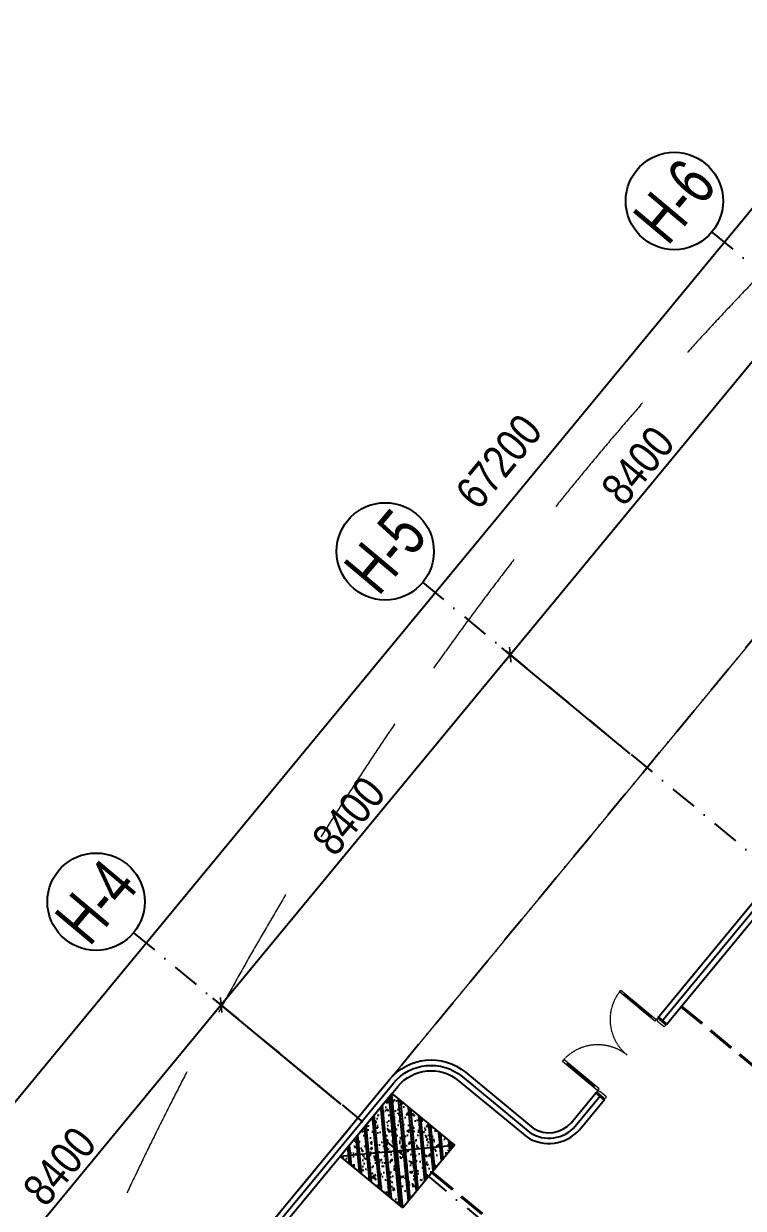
# Model space of a CAD drawing. Header units: millimetres. Extents: x -1534340 to 1713810, y -1348191 to 1114081.
# Drawn here: x 1225143 to 1238456, y -246623 to -224723 of the extents above; entities that cross this region are included whole.
import ezdxf
from ezdxf.enums import TextEntityAlignment as Align

# ---------------------------------------------------------------- set-up
doc = ezdxf.new("R2010")
doc.units = ezdxf.units.MM
doc.header["$LTSCALE"] = 100
doc.set_wipeout_variables(frame=1)
doc.header["$PDMODE"] = 32
doc.header["$PDSIZE"] = 2.5
for name, pattern in [('DASH', [0.35, 0.25, -0.1]), ('HIDDEN2', [0.1875, 0.125, -0.0625]), ('xref.asix of  podium$0$xref.asix of  podium$0$DASHDOT', [1, 0.5, -0.25, 0, -0.25]), ('Xref.Asix of Basement B2$0$HIDDEN', [0.375, 0.25, -0.125])]:
    doc.linetypes.add(name, pattern=pattern)
for name, color, linetype in [('A-GLAZ', 135, 'Continuous'), ('ccu12-Manh', 8, 'Continuous'), ('KT-Kich thuoc', 9, 'Continuous'), ('KT-Noi that', 36, 'Continuous'), ('xref.asix of  podium$0$xref.asix of  podium$0$KT-Kich thuoc', 9, 'Continuous'), ('xref.asix of  podium$0$xref.asix of  podium$0$KT-Luoi truc South Tower', 8, 'xref.asix of  podium$0$xref.asix of  podium$0$DASHDOT'), ('xref.asix of  podium$0$xref.asix of  podium$0$KT-Net cot vach', 6, 'Continuous'), ('xref.asix of  podium$0$xref.asix of  podium$0$ST_MBDV Cot vach 220805$0$AUDIT_I_220805193045-1', 50, 'Continuous')]:
    doc.layers.add(name, color=color, linetype=linetype)
for name, color, linetype, lineweight in [('CUA', 37, 'Continuous', 13), ('KT-Net cat', 1, 'Continuous', 40), ('KT-Net thay', 7, 'Continuous', 15)]:
    doc.layers.add(name, color=color, linetype=linetype, lineweight=lineweight)
doc.layers.add('Xref.Asix of Basement B2$0$KT-Chi gioi XD', color=7, linetype='Xref.Asix of Basement B2$0$HIDDEN', true_color=0x0066cc)
doc.styles.add('Arial Narrow', font='ARIALN.TTF')
doc.styles.add('xref.asix of  podium$0$xref.asix of  podium$0$ST_MBDV Cot vach 220805$0$HBA-Text', font='GOTHIC.TTF')
doc.dimstyles.new('CCU_1-200', dxfattribs={"dimscale": 200, "dimtxt": 3, "dimasz": 1, "dimexe": 1, "dimexo": 2, "dimgap": 0.5, "dimtad": 1, "dimdec": 0, "dimdsep": 46, "dimtxsty": 'Arial Narrow', "dimblk": 'ARCHTICK', "dimcen": -1, "dimdle": 1, "dimclrd": 256, "dimclre": 256, "dimclrt": 3, "dimadec": 0, "dimazin": 2, "dimtfac": 0.1, "dimtdec": 0, "dimtix": 1, "dimtmove": 2, "dimatfit": 1, "dimfxl": 1, "dimtvp": 0.833333, "dimtolj": 1, "dimtzin": 12, "dimarcsym": 0})

# ---------------------------------------------------------------- blocks, each defined once
blk = doc.blocks.new('_ARCHTICK')
at = {"color": 0, "linetype": 'ByBlock', "const_width": 0.15}
blk.add_lwpolyline([(-0.5, -0.5), (0.5, 0.5)], dxfattribs=at)
blk = doc.blocks.new('*D2952')
at = {"layer": 'Defpoints', "color": 0, "transparency": 16777216}
for p in [(1468865, -231225, 0), (1460988, -235614), (1463513, -237699, 0)]:
    blk.add_point(p, dxfattribs=at)
at = {"layer": 'xref.asix of  podium$0$xref.asix of  podium$0$KT-Kich thuoc', "lineweight": -2, "transparency": 16777216}
for p, q in [((1466465, -228983), (1460861, -235768)), ((1468556, -230970), (1466183, -229010)), ((1463204, -237444), (1460834, -235487))]:
    blk.add_line(p, q, dxfattribs=at)
at = {"layer": 'xref.asix of  podium$0$xref.asix of  podium$0$KT-Kich thuoc', "lineweight": -2, "transparency": 16777216, "xscale": 200, "yscale": 200, "zscale": 200}
for p, rotation in [((1466337, -229137), 50.44882679790665), ((1460988, -235614), 230.4488267979067)]:
    blk.add_blockref('_ARCHTICK', p, dxfattribs=dict(at, rotation=rotation))
at = {"layer": 'xref.asix of  podium$0$xref.asix of  podium$0$KT-Kich thuoc', "color": 3, "transparency": 16777216, "insert": (1463350, -232117), "char_height": 600, "attachment_point": 5, "rotation": 50.4488, "style": 'Arial Narrow'}
blk.add_mtext('\\A1;8400', dxfattribs=at)
blk = doc.blocks.new('*D2953')
at = {"layer": 'Defpoints', "color": 0, "transparency": 16777216}
for p in [(1463516, -237702, 0), (1455640, -242091), (1458164, -244176, 0)]:
    blk.add_point(p, dxfattribs=at)
at = {"layer": 'xref.asix of  podium$0$xref.asix of  podium$0$KT-Kich thuoc', "lineweight": -2, "transparency": 16777216}
for p, q in [((1461116, -235460), (1455512, -242245)), ((1463208, -237447), (1460834, -235487)), ((1457855, -243921), (1455485, -241964))]:
    blk.add_line(p, q, dxfattribs=at)
at = {"layer": 'xref.asix of  podium$0$xref.asix of  podium$0$KT-Kich thuoc', "lineweight": -2, "transparency": 16777216, "xscale": 200, "yscale": 200, "zscale": 200}
for p, rotation in [((1460988, -235614), 50.44882679790665), ((1455640, -242091), 230.4488267979067)]:
    blk.add_blockref('_ARCHTICK', p, dxfattribs=dict(at, rotation=rotation))
at = {"layer": 'xref.asix of  podium$0$xref.asix of  podium$0$KT-Kich thuoc', "color": 3, "transparency": 16777216, "insert": (1458001, -238594), "char_height": 600, "attachment_point": 5, "rotation": 50.4488, "style": 'Arial Narrow'}
blk.add_mtext('\\A1;8400', dxfattribs=at)
blk = doc.blocks.new('*D2954')
at = {"layer": 'Defpoints', "color": 0, "transparency": 16777216}
for p in [(1458167, -244179, 0), (1450291, -248568), (1452815, -250653, 0)]:
    blk.add_point(p, dxfattribs=at)
at = {"layer": 'xref.asix of  podium$0$xref.asix of  podium$0$KT-Kich thuoc', "lineweight": -2, "transparency": 16777216}
for p, q in [((1455767, -241937), (1450163, -248722)), ((1457859, -243924), (1455485, -241964)), ((1452507, -250398), (1450137, -248441))]:
    blk.add_line(p, q, dxfattribs=at)
at = {"layer": 'xref.asix of  podium$0$xref.asix of  podium$0$KT-Kich thuoc', "lineweight": -2, "transparency": 16777216, "xscale": 200, "yscale": 200, "zscale": 200}
for p, rotation in [((1455640, -242091), 50.44882679790665), ((1450291, -248568), 230.4488267979067)]:
    blk.add_blockref('_ARCHTICK', p, dxfattribs=dict(at, rotation=rotation))
at = {"layer": 'xref.asix of  podium$0$xref.asix of  podium$0$KT-Kich thuoc', "color": 3, "transparency": 16777216, "insert": (1452652, -245071), "char_height": 600, "attachment_point": 5, "rotation": 50.4488, "style": 'Arial Narrow'}
blk.add_mtext('\\A1;8400', dxfattribs=at)
blk = doc.blocks.new('*U2782')
h = blk.add_hatch()
h.set_pattern_fill('VATLIEU04', color=250, scale=40, style=0, pattern_type=2)
h.set_pattern_definition([(50, (550, 1550), (286.904, -25.1), [30, -330]), (355, (550, 1550), (-55.5, 300.877), [24, -264]), (100.451, (573.9, 1547.9), (231.404, 275.776), [25.496, -280.457]), (46.184, (550, 1630), (426.896, -66.21), [45, -495]), (96.636, (585.57, 1624.5), (373.865, 389.65), [38.244, -420.685]), (351.184, (550, 1630), (373.865, 389.65), [36, -396]), (21, (590, 1610), (238.763, -161.048), [30, -330]), (326, (590, 1610), (97.326, 290.06), [24, -264]), (71.451, (609.9, 1596.58), (336.09, 129.012), [25.496, -280.457]), (37.5, (550, 1550), (4.864, 133.1575), [0, -260.8, 0, -268, 0, -265]), (7.5, (550, 1550), (105.228, 157.765), [0, -152.8, 0, -254.8, 0, -101]), (327.5, (460.8, 1550), (213.529, -9.022), [0, -100, 0, -312, 0, -414]), (317.5, (420.8, 1550), (233.274, 40.042), [0, -130, 0, -207.2, 0, -294]), (45, (550, 1550), (-120.208, 120.208), []), (45, (550, 1599), (-120.208, 120.208), [])])
h.paths.add_polyline_path([(-475, -475), (1025, -475), (1025, 1025), (-475, 1025)])
at = {"color": 6, "ltscale": 0.25}
blk.add_lwpolyline([(-475, -475), (1025, -475), (1025, 1025), (-475, 1025)], close=True, dxfattribs=at)
at = {"layer": 'Defpoints', "linetype": 'ByBlock', "ltscale": 30}
for p, q in [((1025, -475), (-475, 1025)), ((-475, -475), (1025, 1025))]:
    blk.add_line(p, q, dxfattribs=at)
blk = doc.blocks.new('xref.asix of  podium$0$xref.asix of  podium$0$ST_MBDV Cot vach 220805$0$GRID-SYM-flat-103')
at = {"layer": 'xref.asix of  podium$0$xref.asix of  podium$0$ST_MBDV Cot vach 220805$0$AUDIT_I_220805193045-1'}
blk.add_circle((0, 0, 0), 900, dxfattribs=at)
at = {"layer": 'xref.asix of  podium$0$xref.asix of  podium$0$ST_MBDV Cot vach 220805$0$AUDIT_I_220805193045-1', "style": 'xref.asix of  podium$0$xref.asix of  podium$0$ST_MBDV Cot vach 220805$0$HBA-Text'}
blk.add_attdef('GRID', text='', height=900, rotation=19.0471, dxfattribs=at).set_placement((0, 0, 0), align=Align.MIDDLE_CENTER)
blk = doc.blocks.new('*D2932')
at = {"layer": 'Defpoints', "color": 0, "transparency": 16777216}
for p in [(1480996, -208561), (1484908, -211791), (1442117, -263606, 0)]:
    blk.add_point(p, dxfattribs=at)
at = {"layer": 'xref.asix of  podium$0$xref.asix of  podium$0$KT-Kich thuoc', "lineweight": -2, "transparency": 16777216}
for p, q in [((1438078, -260530), (1481123, -208406)), ((1484600, -211537), (1480842, -208433)), ((1441809, -263352), (1438051, -260248))]:
    blk.add_line(p, q, dxfattribs=at)
at = {"layer": 'xref.asix of  podium$0$xref.asix of  podium$0$KT-Kich thuoc', "lineweight": -2, "transparency": 16777216, "xscale": 200, "yscale": 200, "zscale": 200}
for p, rotation in [((1480996, -208561), 50.44882697620244), ((1438205, -260376), 230.4488269762024)]:
    blk.add_blockref('_ARCHTICK', p, dxfattribs=dict(at, rotation=rotation))
at = {"layer": 'xref.asix of  podium$0$xref.asix of  podium$0$KT-Kich thuoc', "color": 3, "transparency": 16777216, "insert": (1460779, -232043), "char_height": 600, "attachment_point": 5, "rotation": 50.4488, "style": 'Arial Narrow'}
blk.add_mtext('\\A1;67200', dxfattribs=at)
blk = doc.blocks.new('*U229')
for p, q in [((-750, -90), (-750, -50)), ((-100, -70), (-750, -70)), ((-100, -90), (-100, -50)), ((-750, -1710), (-750, -1750)), ((-100, -1730), (-750, -1730)), ((-100, -1710), (-100, -1750))]:
    blk.add_line(p, q)
for points in [[(200, 0), (200, -60), (40, -60), (40, -50), (0, -50), (0, 0)], [(0, -50), (0, -90), (-850, -90), (-850, -50)], [(0, -1750), (0, -1710), (-850, -1710), (-850, -1750)], [(200, -1800), (200, -1740), (40, -1740), (40, -1750), (0, -1750), (0, -1800)]]:
    blk.add_lwpolyline(points, close=True)
at = {"linetype": 'HIDDEN2'}
for centre, start, end in [((0, -50), 180, 270), ((0, -1750), 90, 180)]:
    blk.add_arc(centre, 850, start, end, dxfattribs=at)
blk = doc.blocks.new('KHHFG')
blk.add_wipeout([(-80, 1884), (238, 1884), (264, 84), (-70, 84)]).dxf.layer = 'KT-Kich thuoc'
at = {"layer": 'KT-Net cat'}
for p, q in [((200, 1884), (0, 1884)), ((200, 84), (0, 84))]:
    blk.add_line(p, q, dxfattribs=at)
at = {"layer": 'CUA', "xscale": -1, "rotation": 359.999999524041}
blk.add_blockref('*U229', (200, 1884), dxfattribs=at)
blk = doc.blocks.new('312')
at = {"layer": 'A-GLAZ', "elevation": 0}
for points in [[(1473424.4, -260928.5), (1473092.8, -260654.8), (1466542.8, -268586.1, -0.0802158), (1462838.7, -270893.3), (1454210.8, -274172.2, -0.4938342), (1448507.6, -270476.3, -0.0221705), (1448914.3, -265081.9, -0.0503129), (1451646.9, -252812.4, -0.0717433), (1452491.1, -251043.1), (1458753.2, -243469.1, -0.4142019), (1460161, -243334.8), (1461410.7, -244366.9, 0.3664972), (1462114.6, -244267.3), (1467714.2, -237486.8, 0.1975865), (1467778.6, -236377.6, -0.2766343), (1468313.4, -231892.8), (1480099.9, -217613.1, -0.2939779), (1483233.2, -216709.1), (1497822.7, -221852.2, 0.4147556), (1506598.5, -216954), (1509805.2, -205605.8)], [(1472124.2, -261670.6), (1466470.9, -268516.1, -0.0800332), (1462801.6, -270800.4), (1454176.2, -274078.4, -0.4933527), (1448607.7, -270473.9, -0.0221481), (1449013.6, -265093.8, -0.0503167), (1451742.1, -252843, -0.0715865), (1452571.4, -251102.8), (1458830.2, -243532.9, -0.4142019), (1460097.3, -243411.9), (1461351.7, -244447.9, 0.3702684), (1462190.5, -244332.4), (1467798.9, -237541.3, 0.2004031), (1467871.6, -236340.7, -0.2768086), (1468391.5, -231955.2), (1480176.2, -217677.9, -0.2936266), (1483202.2, -216804.2), (1497792.4, -221947.6, 0.4148816), (1506694.7, -216981.2), (1509901.6, -205632.5)], [(1472047.1, -261606.9), (1466399, -268446.1, -0.0798487), (1462764.4, -270707.5), (1454141.7, -273984.5, -0.4928533), (1448707.9, -270471.4, -0.0221254), (1449112.9, -265105.7, -0.0503205), (1451837.3, -252873.6, -0.0714261), (1452651.8, -251162.5), (1458907.3, -243596.6, -0.4142019), (1460033.6, -243489), (1461292.4, -244528.6, 0.3732637), (1462266.6, -244397.3), (1467883.4, -237596, 0.2029712), (1467964.6, -236303.6, -0.2769801), (1468469.7, -232017.6), (1480252.4, -217742.6, -0.2932569), (1483171.3, -216899.3), (1497762, -222042.9, 0.415005), (1506791, -217008.4), (1509997.9, -205659.1)]]:
    blk.add_lwpolyline(points, format="xyb", dxfattribs=at)
at = {"layer": 'KT-Net cat', "linetype": 'DASH', "ltscale": 20}
for p, q in [((1464150.4, -242116.3, 0), (1470781.3, -247592.3, 0)), ((1459541.7, -245183.9), (1465170.4, -249832.3))]:
    blk.add_line(p, q, dxfattribs=at)
at = {"layer": 'KT-Noi that'}
blk.add_line((1463039.4, -243147.3, 0), (1463039.4, -243147.4, 0), dxfattribs=at)
at = {"layer": 'xref.asix of  podium$0$xref.asix of  podium$0$KT-Luoi truc South Tower', "ltscale": 10}
for p, q in [((1436685.1, -270191.1), (1487840.3, -208247.6)), ((1464718.1, -227800.2), (1488455.9, -247403.7)), ((1459369.3, -234277.1), (1483107.1, -253880.6)), ((1454020.4, -240753.9), (1477758.2, -260357.5))]:
    blk.add_line(p, q, dxfattribs=at)
at = {"layer": 'xref.asix of  podium$0$xref.asix of  podium$0$KT-Kich thuoc'}
ref = blk.add_blockref('xref.asix of  podium$0$xref.asix of  podium$0$ST_MBDV Cot vach 220805$0$GRID-SYM-flat-103', (1464024.2, -227227.1, 0), dxfattribs=at)
ref.add_attrib('GRID', 'H-6', dxfattribs={"layer": 'xref.asix of  podium$0$xref.asix of  podium$0$ST_MBDV Cot vach 220805$0$AUDIT_I_220805193045-1', "height": 900, "rotation": 50, "style": 'xref.asix of  podium$0$xref.asix of  podium$0$ST_MBDV Cot vach 220805$0$HBA-Text', "width": 0.75}).set_placement((1464024.2, -227227.1, 0), align=Align.MIDDLE_CENTER)
ref = blk.add_blockref('xref.asix of  podium$0$xref.asix of  podium$0$ST_MBDV Cot vach 220805$0$GRID-SYM-flat-103', (1458675.3, -233704, 0), dxfattribs=at)
ref.add_attrib('GRID', 'H-5', dxfattribs={"layer": 'xref.asix of  podium$0$xref.asix of  podium$0$ST_MBDV Cot vach 220805$0$AUDIT_I_220805193045-1', "height": 900, "rotation": 50, "style": 'xref.asix of  podium$0$xref.asix of  podium$0$ST_MBDV Cot vach 220805$0$HBA-Text', "width": 0.75}).set_placement((1458675.3, -233704, 0), align=Align.MIDDLE_CENTER)
ref = blk.add_blockref('xref.asix of  podium$0$xref.asix of  podium$0$ST_MBDV Cot vach 220805$0$GRID-SYM-flat-103', (1453326.5, -240180.8, 0), dxfattribs=at)
ref.add_attrib('GRID', 'H-4', dxfattribs={"layer": 'xref.asix of  podium$0$xref.asix of  podium$0$ST_MBDV Cot vach 220805$0$AUDIT_I_220805193045-1', "height": 900, "rotation": 50, "style": 'xref.asix of  podium$0$xref.asix of  podium$0$ST_MBDV Cot vach 220805$0$HBA-Text', "width": 0.75}).set_placement((1453326.5, -240180.8, 0), align=Align.MIDDLE_CENTER)
at = {"layer": 'xref.asix of  podium$0$xref.asix of  podium$0$KT-Net cot vach', "linetype": 'ByBlock', "xscale": -1, "rotation": 320.4488276923478}
blk.add_blockref('*U2782', (1458936.7, -245170.6), dxfattribs=at)
at = {"layer": 'xref.asix of  podium$0$xref.asix of  podium$0$KT-Kich thuoc'}
dim = blk.add_linear_dim(base=(1480996, -208560.6), p1=(1442117.2, -263606.3, 0), p2=(1484908, -211791.3), angle=50.44883, dimstyle='CCU_1-200', dxfattribs=at)
dim.commit()
dim.dimension.update_dxf_attribs({"geometry": '*D2932', "text_midpoint": (1460779.3, -232043), "dimtype": 129})
for base, p1, p2, picture, middle in [((1460988.5, -235614.3), (1468864.9, -231224.8, 0), (1463512.6, -237698.8, 0), '*D2952', (1463349.6, -232117.1)), ((1455639.6, -242091.1), (1463516.1, -237701.6, 0), (1458163.8, -244175.7, 0), '*D2953', (1458000.8, -238594)), ((1450290.8, -248568), (1458167.2, -244178.5, 0), (1452814.9, -250652.5, 0), '*D2954', (1452651.9, -245070.8))]:
    dim = blk.add_linear_dim(base=base, p1=p1, p2=p2, angle=50.44883, dimstyle='CCU_1-200', dxfattribs=at)
    dim.commit()
    dim.dimension.update_dxf_attribs({"geometry": picture, "text_midpoint": middle})
at = {"layer": 'KT-Kich thuoc', "rotation": 140.4464619408497}
blk.add_blockref('KHHFG', (1463929.7, -242383.5, 0), dxfattribs=at)
at = {"layer": 'KT-Net thay'}
blk.add_line((1468313.4, -231892.8), (1458753.2, -243469.1), dxfattribs=at)
at = {"layer": 'Xref.Asix of Basement B2$0$KT-Chi gioi XD', "lineweight": 13, "ltscale": 100, "elevation": 0, "flags": 128}
blk.add_lwpolyline([(1536926.6, -198350.2), (1532230.5, -180477.4), (1529880.4, -179665.5), (1520946.6, -186436.8), (1497442.7, -204368.8), (1473775.2, -221476.8, 0.684877), (1504207.8, -335272.8), (1524578.3, -337428.6), (1563007.4, -336214.1), (1565857.8, -332567.4)], format="xyb", close=True, dxfattribs=at)

msp = doc.modelspace()

# ---------------------------------------------------------------- block references
at = {"layer": 'ccu12-Manh'}
msp.add_blockref('312', (-226844, -774.2), dxfattribs=at)

doc.saveas('drawing.dxf')
